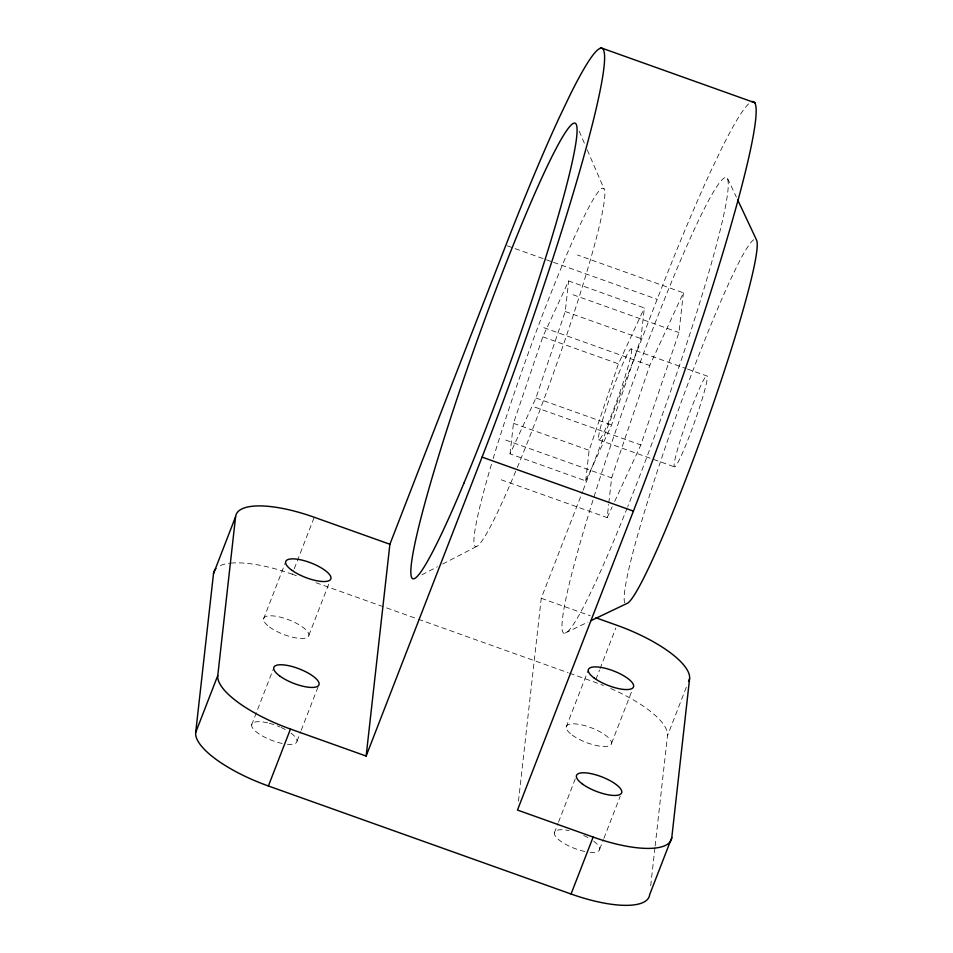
<?xml version="1.0" encoding="UTF-8"?>
<svg xmlns="http://www.w3.org/2000/svg" width="953" height="953" viewBox="0 0 953 953"><rect width="100%" height="100%" fill="white"/><g stroke="black" fill="none" stroke-linecap="round" stroke-linejoin="round"><path stroke-width="0.71" stroke-dasharray="4.76 3.57" d="M510.046 453.878L513.464 423.311L542.793 336.85L568.679 280.956L644.347 307.962L640.916 338.529L611.6 424.99L585.702 480.884L510.046 453.878L535.931 397.985L565.248 311.524L568.679 280.956M518.468 801.235L541.233 598.27L582.557 491.7M585.702 480.884L589.133 450.316L618.449 363.855L644.347 307.962M501.242 479.812L607.18 517.622L608.669 504.375M608.824 502.898L611.635 477.882L649.755 365.487L683.408 292.821L577.47 255.011M614.661 501.481L640.833 444.968L678.953 332.561L683.408 292.821M650.685 885.718L654.973 847.479M655.14 846.002L667.505 735.704L687.494 684.183M263.504 619.045L285.066 563.461M230.948 563.128A80.6 25.85 21.2 0 1 292.142 574.194L293.727 570.132M294.251 568.774L314.228 517.253M251.628 724.935L273.189 669.351M308.903 635.246L329.941 581.02M297.026 741.136L300.707 731.654M301.231 730.296L318.064 686.91M583.093 490.318L657.165 299.325A322.4 25.779 -70.4 0 1 710.795 171.159L721.933 147.894A322.4 25.779 -70.4 0 1 749.07 103.472M566.177 727.068L588.263 670.126M595.863 679.513L599.544 670.019M600.068 668.661L615.841 627.991M554.301 832.958L557.981 823.463M558.506 822.117L576.374 776.016M611.576 743.269L632.601 689.043M599.699 849.159L603.38 839.676M603.904 838.318L620.2 796.291M607.18 517.622L612.16 506.853M421.845 574.838L437.463 566.749M442.657 564.045L476.488 546.51M565.367 632.887L588.061 622.059M507.234 245.814L552.073 261.825M553.479 262.325L657.165 299.325M573.015 294.751L678.953 332.561M565.248 311.524L640.916 338.529M631.482 349.06A48.365 3.872 -70.4 0 1 609.015 420.821A48.365 3.872 -70.4 0 1 604.571 413.388A48.365 3.872 -70.4 0 1 631.482 349.06L686.136 368.561M687.53 369.061L707.15 376.066A48.365 3.872 -70.4 0 1 684.683 447.827A48.365 3.872 -70.4 0 1 680.239 440.393A48.365 3.872 -70.4 0 1 707.15 376.066M543.818 327.677L649.755 365.487M542.793 336.85L618.449 363.855M535.931 397.985L611.6 424.99M534.907 407.157L640.833 444.968M598.567 439.786L674.236 466.791M513.464 423.311L589.133 450.316M505.698 440.072L611.635 477.882M541.233 598.27L590.276 615.781M292.142 574.194L296.347 575.695M315.967 582.7L416.854 618.711M418.26 619.212L568.191 672.723M569.596 673.223L594.815 682.217A80.6 25.85 21.2 0 1 603.44 685.481M727.592 178.414L736.395 197.152M579.162 131.133L584.963 144.582M587.274 149.966L604.107 188.992M627.241 507.866A241.8 19.334 -70.4 0 1 583.772 530.452A241.8 19.334 -70.4 0 1 724.625 177.818A241.8 19.334 -70.4 0 1 627.777 506.531M624.858 602.88A193.435 15.462 -70.4 0 1 674.736 420.142A193.435 15.462 -70.4 0 1 753.752 239.751M493.142 458.643A190.219 15.212 -70.4 0 1 578.614 228.005A190.219 15.212 -70.4 0 1 596.959 235.772A190.219 15.212 -70.4 0 1 516.8 468.673M515.728 471.235A190.219 15.212 -70.4 0 1 491.939 462.646M610.718 688.519A80.6 25.85 21.2 0 1 667.505 735.704M220.405 565.594A80.6 25.85 21.2 0 1 229.399 563.294M291.01 733.155A24.182 7.755 21.2 0 1 287.437 744.269M282.195 743.471A24.182 7.755 21.2 0 1 252.771 728.247A24.182 7.755 21.2 0 1 267.876 722.91M269.318 723.267A24.182 7.755 21.2 0 1 279.92 726.96M281.064 727.461A24.182 7.755 21.2 0 1 285.435 729.641M593.683 841.177A24.182 7.755 21.2 0 1 590.11 852.292M584.856 851.494A24.182 7.755 21.2 0 1 555.682 836.615A24.182 7.755 21.2 0 1 569.132 830.623M583.736 835.483A24.182 7.755 21.2 0 1 589.121 838.235M572.193 735.049A24.182 7.755 21.2 0 0 610.575 745.043A24.182 7.755 21.2 0 0 583.855 725.4A24.182 7.755 21.2 0 0 572.193 735.049M269.52 627.026A24.182 7.755 21.2 0 0 307.902 637.021A24.182 7.755 21.2 0 0 281.195 617.377A24.182 7.755 21.2 0 0 269.52 627.026"/><path stroke-width="1.43" d="M595.875 617.782L616.901 625.275A80.6 25.85 21.2 0 1 689.591 678.762L671.782 837.604L649.696 894.545A80.6 25.85 21.2 0 1 571.061 894.009L268.389 785.987A80.6 25.85 21.2 0 1 195.687 732.5L213.508 573.658L235.594 516.717A80.6 25.85 21.2 0 1 314.228 517.253L389.896 544.258L366.143 756.051L290.474 729.045A80.6 25.85 21.2 0 1 217.772 675.558L235.594 516.717M195.687 732.5L217.772 675.558M268.389 785.987L290.474 729.045M389.896 544.258L505.84 245.314A322.4 25.779 -70.4 0 1 559.459 117.148L570.597 93.882A322.4 25.779 -70.4 0 1 551.751 261.896L538.886 300.564A322.4 25.779 -70.4 0 1 482.075 457.106L366.143 756.051M751.857 101.661A322.4 25.779 -70.4 0 1 703.088 315.919L690.222 354.576A322.4 25.779 -70.4 0 1 633.411 511.118L517.479 810.062L593.135 837.068A80.6 25.85 21.2 0 0 671.782 837.604M571.061 894.009L593.135 837.068M688.542 681.466L689.591 678.762M590.729 620.772L626.752 603.559A193.435 15.462 -70.4 0 0 705.244 426.682A193.435 15.462 -70.4 0 0 756.527 239.977L737.658 199.82M600.521 47.65L755.026 102.805M482.075 457.106L633.411 511.118M213.508 573.658A80.6 25.85 21.2 0 1 215.95 568.572M463.92 483.195A241.8 19.334 -70.4 0 0 576.255 124.402A241.8 19.334 -70.4 0 0 441.704 446.04A241.8 19.334 -70.4 0 0 463.92 483.195M291.606 570.085A24.182 7.755 21.2 0 0 329.988 580.079A24.182 7.755 21.2 0 0 303.28 560.435A24.182 7.755 21.2 0 0 291.606 570.085M279.729 675.987A24.182 7.755 21.2 0 0 318.111 685.981A24.182 7.755 21.2 0 0 291.392 666.326A24.182 7.755 21.2 0 0 279.729 675.987M594.279 678.107A24.182 7.755 21.2 0 0 632.649 688.102A24.182 7.755 21.2 0 0 605.941 668.458A24.182 7.755 21.2 0 0 594.279 678.107M582.402 784.009A24.182 7.755 21.2 0 0 620.772 794.004A24.182 7.755 21.2 0 0 594.064 774.348A24.182 7.755 21.2 0 0 582.402 784.009"/></g></svg>
